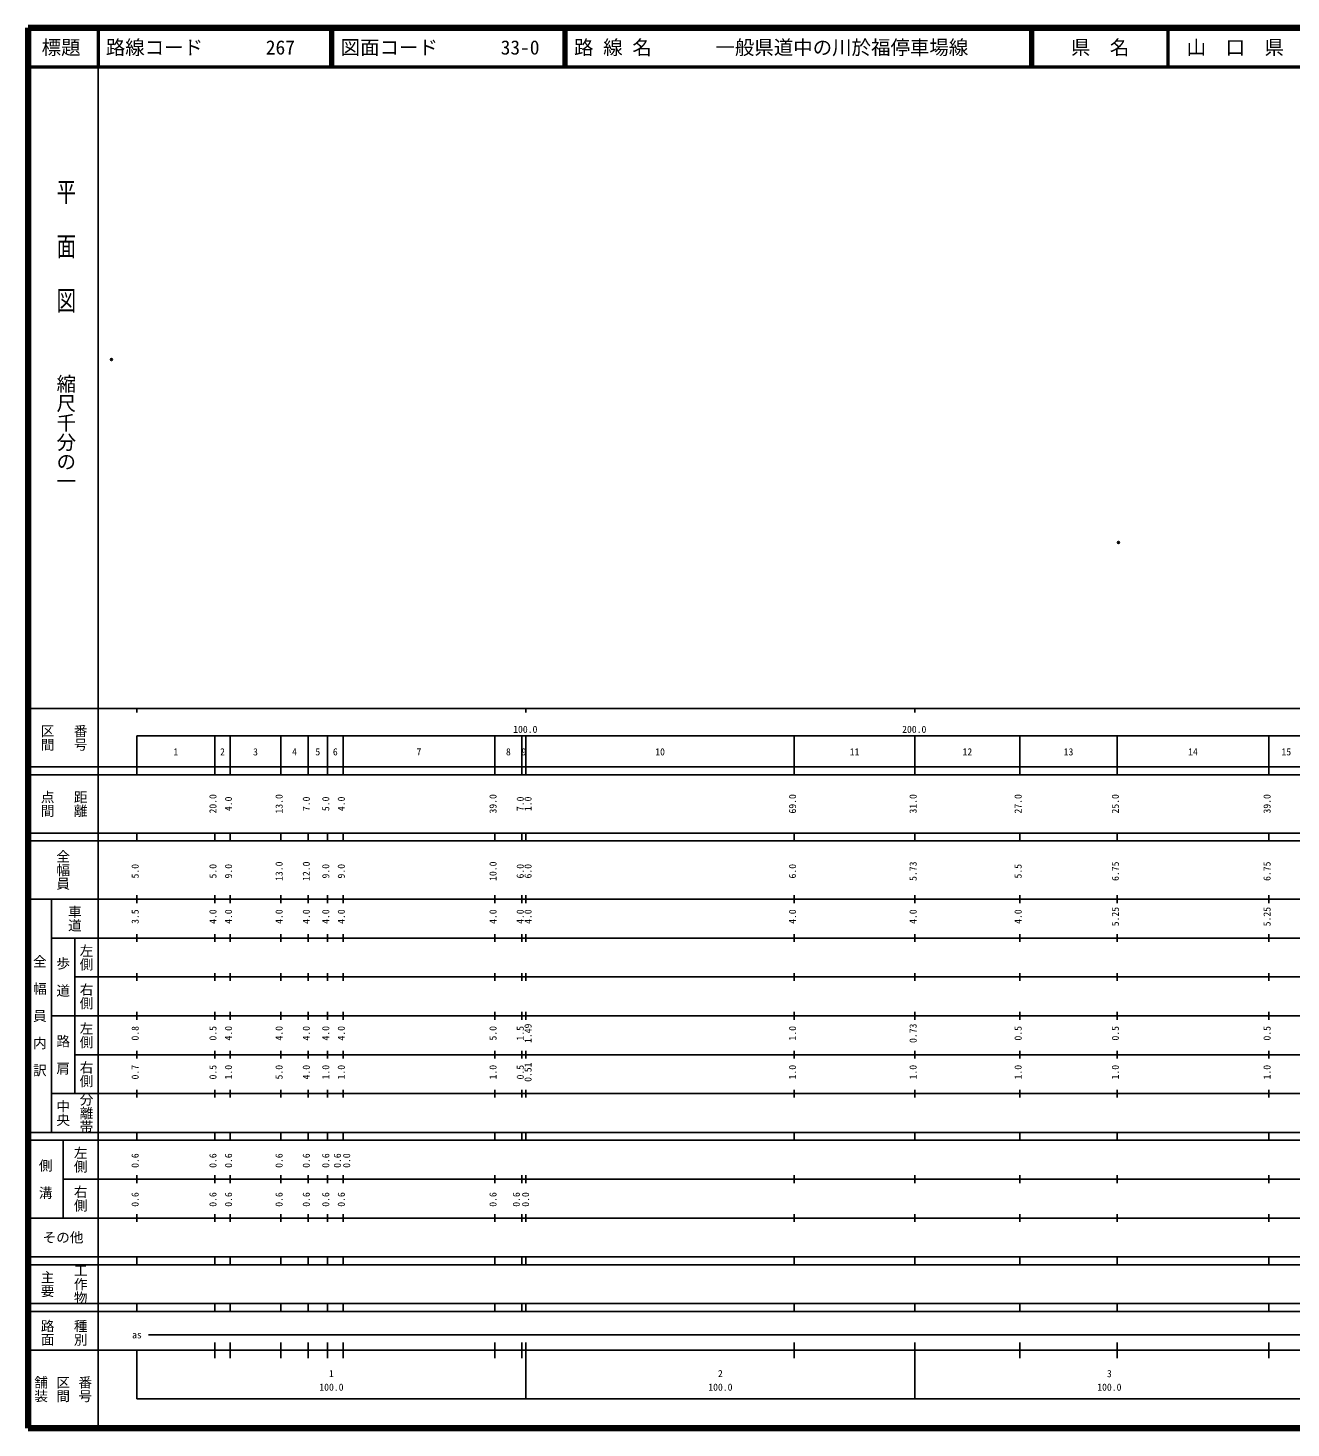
# Model space of a CAD drawing. Units: millimetres on the paper. Extents: x 40 to 680, y 20 to 380.
# Drawn here: x 40 to 364.7, y 20 to 380 of the extents above; entities that cross this region are included whole.
import ezdxf
from ezdxf.enums import TextEntityAlignment as Align

# ---------------------------------------------------------------- set-up
doc = ezdxf.new("R2010")
doc.units = ezdxf.units.MM
doc.header["$PDMODE"] = 32
doc.header["$PDSIZE"] = 0.5
doc.layers.add('M-OTRS', color=6, linetype='Continuous')
doc.layers.add('M-TTL-TXT', color=7, linetype='Continuous')
for name, color, linetype, lineweight in [('M-TTL', 2, 'Continuous', 140), ('M-TTL-BAND', 7, 'Continuous', 25), ('M-TTL-LINE', 7, 'Continuous', 50)]:
    doc.layers.add(name, color=color, linetype=linetype, lineweight=lineweight)
doc.styles.add('@ＭＳ ゴシック', font='')
doc.styles.add('ＭＳ ゴシック', font='')
doc.styles.get('@ＭＳ ゴシック').set_extended_font_data('@MS Gothic')
doc.styles.get('ＭＳ ゴシック').set_extended_font_data('MS Gothic')

msp = doc.modelspace()

# ---------------------------------------------------------------- linework, layer by layer
at = {"layer": 'M-OTRS'}
for p in [(61.439, 294.73), (320.323, 247.711)]:
    msp.add_point(p, dxfattribs=at)
at = {"layer": 'M-TTL'}
for p, q in [((40, 380), (40, 20)), ((680, 380), (40, 380)), ((40, 20), (680, 20))]:
    msp.add_line(p, q, dxfattribs=at)
at = {"layer": 'M-TTL-BAND'}
for p, q in [((58, 370), (58, 20)), ((40, 205), (579, 205)), ((68, 205), (68, 204)), ((168, 205), (168, 204)), ((268, 205), (268, 204)), ((68, 198), (579, 198)), ((68, 198), (68, 188)), ((88, 188), (88, 198)), ((92, 188), (92, 198)), ((105, 188), (105, 198)), ((112, 188), (112, 198)), ((117, 188), (117, 198)), ((121, 188), (121, 198)), ((160, 188), (160, 198)), ((167, 188), (167, 198)), ((168, 188), (168, 198)), ((237, 188), (237, 198)), ((268, 188), (268, 198)), ((295, 188), (295, 198)), ((320, 188), (320, 198)), ((359, 188), (359, 198)), ((40, 190), (579, 190)), ((40, 188), (579, 188)), ((40, 173), (579, 173)), ((68, 171), (68, 173)), ((88, 171), (88, 173)), ((92, 171), (92, 173)), ((105, 171), (105, 173)), ((112, 171), (112, 173)), ((117, 171), (117, 173)), ((121, 171), (121, 173)), ((160, 171), (160, 173)), ((167, 171), (167, 173)), ((168, 171), (168, 173)), ((237, 171), (237, 173)), ((268, 171), (268, 173)), ((295, 171), (295, 173)), ((320, 171), (320, 173)), ((359, 171), (359, 173)), ((40, 171), (579, 171)), ((40, 156), (579, 156)), ((46, 96), (46, 156)), ((68, 155), (68, 157)), ((88, 155), (88, 157)), ((92, 155), (92, 157)), ((105, 155), (105, 157)), ((112, 155), (112, 157)), ((117, 155), (117, 157)), ((121, 155), (121, 157)), ((160, 155), (160, 157)), ((167, 155), (167, 157)), ((168, 155), (168, 157)), ((237, 155), (237, 157)), ((268, 155), (268, 157)), ((295, 155), (295, 157)), ((320, 155), (320, 157)), ((359, 155), (359, 157)), ((46, 146), (579, 146)), ((52, 146), (52, 106)), ((68, 145), (68, 147)), ((88, 145), (88, 147)), ((92, 145), (92, 147)), ((105, 145), (105, 147)), ((112, 145), (112, 147)), ((117, 145), (117, 147)), ((121, 145), (121, 147)), ((160, 145), (160, 147)), ((167, 145), (167, 147)), ((168, 145), (168, 147)), ((237, 145), (237, 147)), ((268, 145), (268, 147)), ((295, 145), (295, 147)), ((320, 145), (320, 147)), ((359, 145), (359, 147)), ((68, 135), (68, 137)), ((88, 135), (88, 137)), ((92, 135), (92, 137)), ((105, 135), (105, 137)), ((112, 135), (112, 137)), ((117, 135), (117, 137)), ((121, 135), (121, 137)), ((160, 135), (160, 137)), ((167, 135), (167, 137)), ((168, 135), (168, 137)), ((237, 135), (237, 137)), ((268, 135), (268, 137)), ((295, 135), (295, 137)), ((320, 135), (320, 137)), ((359, 135), (359, 137)), ((52, 136), (579, 136)), ((46, 126), (579, 126)), ((68, 125), (68, 127)), ((88, 125), (88, 127)), ((92, 125), (92, 127)), ((105, 125), (105, 127)), ((112, 125), (112, 127)), ((117, 125), (117, 127)), ((121, 125), (121, 127)), ((160, 125), (160, 127)), ((167, 125), (167, 127)), ((168, 125), (168, 127)), ((237, 125), (237, 127)), ((268, 125), (268, 127)), ((295, 125), (295, 127)), ((320, 125), (320, 127)), ((359, 125), (359, 127)), ((52, 116), (579, 116)), ((68, 115), (68, 117)), ((88, 115), (88, 117)), ((92, 115), (92, 117)), ((105, 115), (105, 117)), ((112, 115), (112, 117)), ((117, 115), (117, 117)), ((121, 115), (121, 117)), ((160, 115), (160, 117)), ((167, 115), (167, 117)), ((168, 115), (168, 117)), ((237, 115), (237, 117)), ((268, 115), (268, 117)), ((295, 115), (295, 117)), ((320, 115), (320, 117)), ((359, 115), (359, 117)), ((46, 106), (579, 106)), ((68, 105), (68, 107)), ((88, 105), (88, 107)), ((92, 105), (92, 107)), ((105, 105), (105, 107)), ((112, 105), (112, 107)), ((117, 105), (117, 107)), ((121, 105), (121, 107)), ((160, 105), (160, 107)), ((167, 105), (167, 107)), ((168, 105), (168, 107)), ((237, 105), (237, 107)), ((268, 105), (268, 107)), ((295, 105), (295, 107)), ((320, 105), (320, 107)), ((359, 105), (359, 107)), ((40, 96), (579, 96)), ((40, 94), (579, 94)), ((49, 94), (49, 74)), ((68, 94), (68, 96)), ((88, 94), (88, 96)), ((92, 94), (92, 96)), ((105, 94), (105, 96)), ((112, 94), (112, 96)), ((117, 94), (117, 96)), ((121, 94), (121, 96)), ((160, 94), (160, 96)), ((167, 94), (167, 96)), ((168, 94), (168, 96)), ((237, 94), (237, 96)), ((268, 94), (268, 96)), ((295, 94), (295, 96)), ((320, 94), (320, 96)), ((359, 94), (359, 96)), ((49, 84), (579, 84)), ((68, 83), (68, 85)), ((88, 83), (88, 85)), ((92, 83), (92, 85)), ((105, 83), (105, 85)), ((112, 83), (112, 85)), ((117, 83), (117, 85)), ((121, 83), (121, 85)), ((160, 83), (160, 85)), ((167, 83), (167, 85)), ((168, 83), (168, 85)), ((237, 83), (237, 85)), ((268, 83), (268, 85)), ((295, 83), (295, 85)), ((320, 83), (320, 85)), ((359, 83), (359, 85)), ((40, 74), (579, 74)), ((68, 73), (68, 75)), ((88, 73), (88, 75)), ((92, 73), (92, 75)), ((105, 73), (105, 75)), ((112, 73), (112, 75)), ((117, 73), (117, 75)), ((121, 73), (121, 75)), ((160, 73), (160, 75)), ((167, 73), (167, 75)), ((168, 73), (168, 75)), ((237, 73), (237, 75)), ((268, 73), (268, 75)), ((295, 73), (295, 75)), ((320, 73), (320, 75)), ((359, 73), (359, 75)), ((40, 64), (579, 64)), ((40, 62), (579, 62)), ((68, 62), (68, 64)), ((88, 62), (88, 64)), ((92, 62), (92, 64)), ((105, 62), (105, 64)), ((112, 62), (112, 64)), ((117, 62), (117, 64)), ((121, 62), (121, 64)), ((160, 62), (160, 64)), ((167, 62), (167, 64)), ((168, 62), (168, 64)), ((237, 62), (237, 64)), ((268, 62), (268, 64)), ((295, 62), (295, 64)), ((320, 62), (320, 64)), ((359, 62), (359, 64)), ((40, 52), (579, 52)), ((68, 50), (68, 52)), ((88, 50), (88, 52)), ((92, 50), (92, 52)), ((105, 50), (105, 52)), ((112, 50), (112, 52)), ((117, 50), (117, 52)), ((121, 50), (121, 52)), ((160, 50), (160, 52)), ((167, 50), (167, 52)), ((168, 50), (168, 52)), ((237, 50), (237, 52)), ((268, 50), (268, 52)), ((295, 50), (295, 52)), ((320, 50), (320, 52)), ((359, 50), (359, 52)), ((40, 50), (579, 50)), ((71, 44), (416.5, 44)), ((40, 40), (579, 40)), ((68, 40), (68, 27.5)), ((88, 38), (88, 42)), ((92, 38), (92, 42)), ((105, 38), (105, 42)), ((112, 38), (112, 42)), ((117, 38), (117, 42)), ((121, 38), (121, 42)), ((160, 38), (160, 42)), ((167, 38), (167, 42)), ((168, 27.5), (168, 42)), ((237, 38), (237, 42)), ((268, 27.5), (268, 42)), ((295, 38), (295, 42)), ((320, 38), (320, 42)), ((359, 38), (359, 42)), ((68, 27.5), (579, 27.5))]:
    msp.add_line(p, q, dxfattribs=at)
at = {"layer": 'M-TTL-LINE'}
for p, q in [((58, 380), (58, 370)), ((117.75, 380), (117.75, 370)), ((118.25, 380), (118.25, 370)), ((177.75, 380), (177.75, 370)), ((178.25, 380), (178.25, 370)), ((297.75, 380), (297.75, 370)), ((298.25, 380), (298.25, 370)), ((333, 380), (333, 370)), ((40, 370), (680, 370))]:
    msp.add_line(p, q, dxfattribs=at)

# ---------------------------------------------------------------- texts
at = {"layer": 'M-TTL-BAND', "style": '@ＭＳ ゴシック', "width": 1.4}
msp.add_text('平  面  図', height=3.666, rotation=270, dxfattribs=at).set_placement((49.777, 306.475), align=Align.MIDDLE_RIGHT)
at = {"layer": 'M-TTL-BAND', "style": '@ＭＳ ゴシック'}
msp.add_text('縮尺千分の一', height=3.666, rotation=270, dxfattribs=at).set_placement((49.777, 261.03), align=Align.MIDDLE_RIGHT)
for s, p in [('区間', (45, 197.5)), ('番号', (53.5, 197.5)), ('点間', (45, 180.5)), ('距離', (53.5, 180.5)), ('全幅員', (49, 163.5)), ('車道', (52, 151)), ('左側', (55, 141)), ('全\u3000幅\u3000員\u3000内\u3000訳', (43, 126)), ('歩\u3000道', (49, 136)), ('右側', (55, 131)), ('左側', (55, 121)), ('路\u3000肩', (49, 116)), ('右側', (55, 111)), ('分離帯', (55, 101)), ('中央', (49, 101)), ('左側', (53.5, 89)), ('側\u3000溝', (44.5, 84)), ('右側', (53.5, 79)), ('工作物', (53.5, 57)), ('主要', (45, 57)), ('路面', (45, 44.5)), ('種別', (53.5, 44.5)), ('舗装', (43.333, 30)), ('区間', (49, 30)), ('番号', (54.667, 30))]:
    msp.add_text(s, height=2.566, rotation=270, dxfattribs=at).set_placement(p, align=Align.MIDDLE_CENTER)
at = {"layer": 'M-TTL-BAND', "style": 'ＭＳ ゴシック'}
for s, p in [('100.0', (167.844, 198.195)), ('200.0', (267.844, 198.195)), ('1', (78, 192.405)), ('2', (90, 192.405)), ('3', (98.5, 192.405)), ('4', (108.5, 192.405)), ('5', (114.5, 192.405)), ('6', (119, 192.405)), ('7', (140.5, 192.405)), ('8', (163.5, 192.405)), ('9', (167.5, 192.405)), ('10', (202.5, 192.405)), ('11', (252.5, 192.405)), ('12', (281.5, 192.405)), ('13', (307.5, 192.405)), ('14', (339.5, 192.405)), ('15', (363.5, 192.405)), ('as', (68, 42.5)), ('1', (118, 32.523)), ('2', (218, 32.523)), ('3', (318, 32.523)), ('100.0', (118, 29.033)), ('100.0', (218, 29.033)), ('100.0', (318, 29.033))]:
    msp.add_text(s, height=1.833, dxfattribs=at).set_placement(p, align=Align.BOTTOM_CENTER)
for s, p in [('20.0', (89, 180.5)), ('4.0', (93, 180.5)), ('13.0', (106, 180.5)), ('7.0', (113, 180.5)), ('5.0', (118, 180.5)), ('4.0', (122, 180.5)), ('39.0', (161, 180.5)), ('7.0', (168, 180.5)), ('1.0', (170, 180.5)), ('69.0', (238, 180.5)), ('31.0', (269, 180.5)), ('27.0', (296, 180.5)), ('25.0', (321, 180.5)), ('39.0', (360, 180.5)), ('5.0', (69, 163.174)), ('5.0', (89, 163.174)), ('9.0', (93, 163.174)), ('13.0', (106, 163.174)), ('12.0', (113, 163.174)), ('9.0', (118, 163.174)), ('9.0', (122, 163.174)), ('10.0', (161, 163.174)), ('6.0', (168, 163.174)), ('6.0', (170, 163.174)), ('6.0', (238, 163.174)), ('5.73', (269, 163.174)), ('5.5', (296, 163.174)), ('6.75', (321, 163.174)), ('6.75', (360, 163.174)), ('3.5', (69, 151.5)), ('4.0', (89, 151.5)), ('4.0', (93, 151.5)), ('4.0', (106, 151.5)), ('4.0', (113, 151.5)), ('4.0', (118, 151.5)), ('4.0', (122, 151.5)), ('4.0', (161, 151.5)), ('4.0', (168, 151.5)), ('4.0', (170, 151.5)), ('4.0', (238, 151.5)), ('4.0', (269, 151.5)), ('4.0', (296, 151.5)), ('5.25', (321, 151.5)), ('5.25', (360, 151.5)), ('0.8', (69, 121.5)), ('0.5', (89, 121.5)), ('4.0', (93, 121.5)), ('4.0', (106, 121.5)), ('4.0', (113, 121.5)), ('4.0', (118, 121.5)), ('4.0', (122, 121.5)), ('5.0', (161, 121.5)), ('1.5', (168, 121.5)), ('1.49', (170, 121.5)), ('1.0', (238, 121.5)), ('0.73', (269, 121.5)), ('0.5', (296, 121.5)), ('0.5', (321, 121.5)), ('0.5', (360, 121.5)), ('0.7', (69, 111.5)), ('0.5', (89, 111.5)), ('1.0', (93, 111.5)), ('5.0', (106, 111.5)), ('4.0', (113, 111.5)), ('1.0', (118, 111.5)), ('1.0', (122, 111.5)), ('1.0', (161, 111.5)), ('0.5', (168, 111.5)), ('0.51', (170, 111.5)), ('1.0', (238, 111.5)), ('1.0', (269, 111.5)), ('1.0', (296, 111.5)), ('1.0', (321, 111.5)), ('1.0', (360, 111.5)), ('0.6', (69, 88.764)), ('0.6', (89, 88.764)), ('0.6', (93, 88.764)), ('0.6', (106, 88.764)), ('0.6', (113, 88.764)), ('0.6', (118, 88.764)), ('0.6', (121, 88.764)), ('0.0', (123.37, 88.764)), ('0.6', (69, 78.764)), ('0.6', (89, 78.764)), ('0.6', (93, 78.764)), ('0.6', (106, 78.764)), ('0.6', (113, 78.764)), ('0.6', (118, 78.764)), ('0.6', (122, 78.764)), ('0.6', (161, 78.764)), ('0.6', (167, 78.764)), ('0.0', (169.37, 78.764))]:
    msp.add_text(s, height=1.833, rotation=90, dxfattribs=at).set_placement(p, align=Align.BOTTOM_CENTER)
msp.add_text('その他', height=2.566, dxfattribs=at).set_placement((49, 69), align=Align.MIDDLE_CENTER)
at = {"layer": 'M-TTL-TXT', "style": 'ＭＳ ゴシック'}
for s, p in [('標題', (48.5, 375)), ('県\u3000名', (315.625, 375)), ('山\u3000口\u3000県', (350.375, 375))]:
    msp.add_text(s, height=3.666, dxfattribs=at).set_placement(p, align=Align.MIDDLE_CENTER)
for s, p in [('路線コード', (60, 375)), ('267', (101.142, 375)), ('図面コード', (120.38, 375)), ('33-0', (161.521, 375)), ('路 線 名', (180.38, 375)), ('一般県道中の川於福停車場線', (216.734, 375))]:
    msp.add_text(s, height=3.666, dxfattribs=at).set_placement(p, align=Align.MIDDLE_LEFT)

doc.saveas('drawing.dxf')
